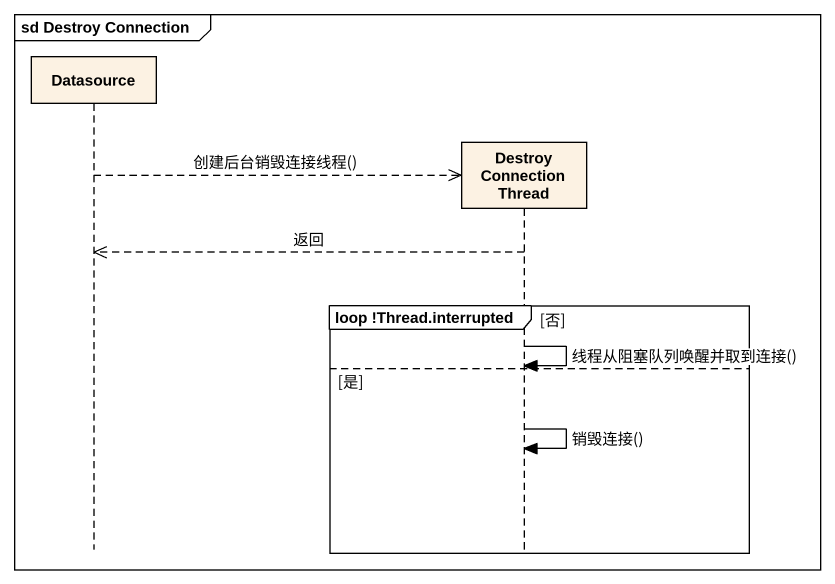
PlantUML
@startuml
mainframe sd Destroy Connection
hide footbox
participant Datasource
participant "Destroy Connection Thread" as Destroy_Connection_Thread

Datasource -->> Destroy_Connection_Thread ** : 创建后台销毁连接线程()
Destroy_Connection_Thread -->> Datasource : 返回
group loop !Thread.interrupted [否]
  Destroy_Connection_Thread -> Destroy_Connection_Thread : 线程从阻塞队列唤醒并取到连接()
else 是
  Destroy_Connection_Thread -> Destroy_Connection_Thread : 销毁连接()
end
@enduml
